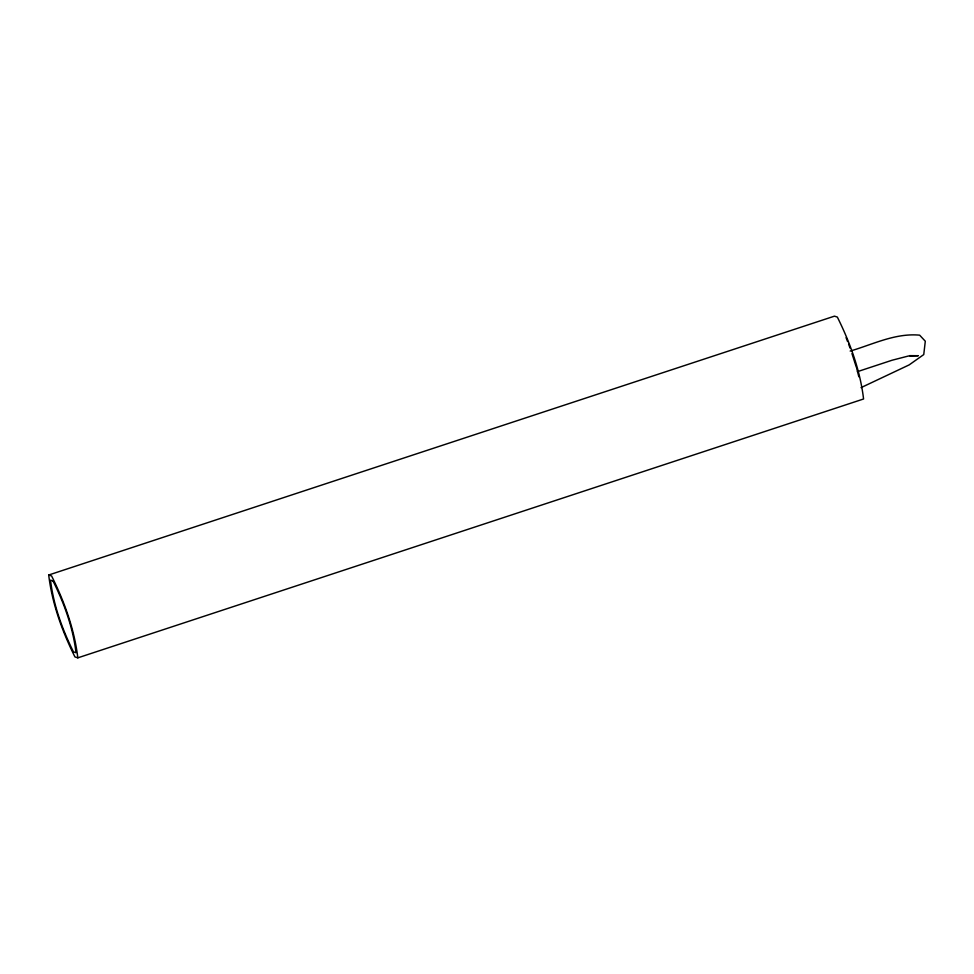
<?xml version="1.0" encoding="UTF-8"?>
<svg xmlns="http://www.w3.org/2000/svg" width="974" height="974" viewBox="0 0 974 974"><rect width="100%" height="100%" fill="white"/><g stroke="black" fill="none" stroke-linecap="round" stroke-linejoin="round"><path stroke-width="1.46" d="M861.04 387.628L909.18 364.885L923.754 354.573L925.3 341.217L919.639 335.166C895.35 332.889 872.911 344.419 850.192 351.078M48.7 575.013L834.45 316.16L837.336 317.074C850.107 342.702 860.176 370.461 863.573 398.987L77.823 657.84L74.937 656.926C62.166 631.298 52.097 603.539 48.7 575.013L51.585 575.938C64.357 601.567 74.426 629.326 77.823 657.84M857.412 371.666L892.038 360.246L908.547 355.985L918.275 355.705L909.692 355.644M846.077 337.661L847.599 341.594M848.61 344.224L850.132 348.156M851.958 353.586L856.365 367.32M856.803 368.683L858.837 376.804M53.034 580.967L50.514 580.163C53.485 605.134 62.299 629.447 73.488 651.886L76.009 652.702C73.038 627.719 64.223 603.417 53.034 580.967"/></g></svg>
